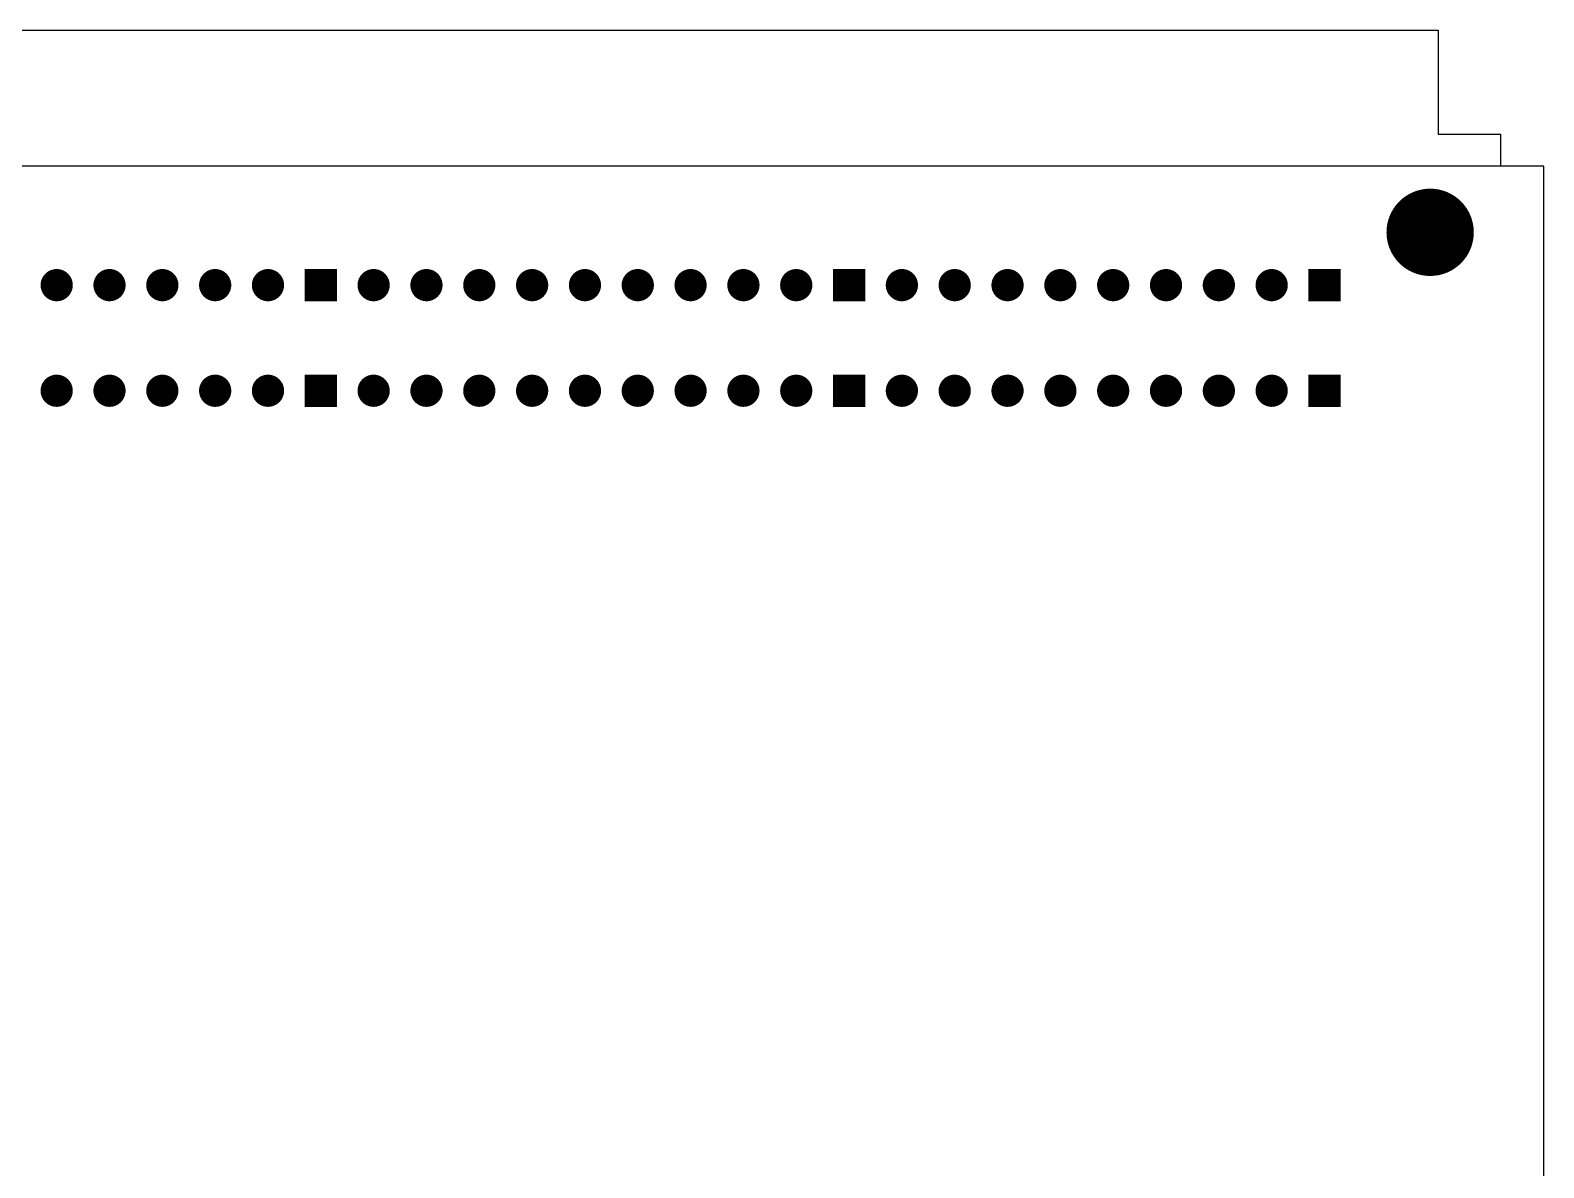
# Model space of a CAD drawing. Extents: x 51 to 816, y 111 to 274.
# Drawn here: x 725.4 to 816.4, y 192.9 to 261.3 of the extents above; entities that cross this region are included whole.
import ezdxf

# ---------------------------------------------------------------- set-up
doc = ezdxf.new("R2010")
doc.units = 0
doc.header["$MEASUREMENT"] = 0
doc.layers.add('BOT_SILK', color=7, linetype='Continuous')
doc.layers.add('TOP', color=7, linetype='Continuous')

msp = doc.modelspace()

# ---------------------------------------------------------------- linework, layer by layer
at = {"layer": 'BOT_SILK'}
msp.add_lwpolyline([(816.35, 253.0715), (525.2025, 253.0715), (525.2025, 124.484), (816.35, 124.484)], close=True, dxfattribs=at)
at = {"layer": 'BOT_SILK', "const_width": 0.25}
for points in [[(812.0238, 249.1028, -1), (807.0238, 249.1028, -1)], [(727.8175, 245.9278, -1), (726.13, 245.9278, -1)], [(730.9925, 245.9278, -1), (729.305, 245.9278, -1)], [(734.1675, 245.9278, -1), (732.48, 245.9278, -1)], [(737.3425, 245.9278, -1), (735.655, 245.9278, -1)], [(740.5175, 245.9278, -1), (738.83, 245.9278, -1)], [(746.8675, 245.9278, -1), (745.18, 245.9278, -1)], [(750.0425, 245.9278, -1), (748.355, 245.9278, -1)], [(753.2175, 245.9278, -1), (751.53, 245.9278, -1)], [(756.3925, 245.9278, -1), (754.705, 245.9278, -1)], [(759.5675, 245.9278, -1), (757.88, 245.9278, -1)], [(762.7425, 245.9278, -1), (761.055, 245.9278, -1)], [(765.9175, 245.9278, -1), (764.23, 245.9278, -1)], [(769.0925, 245.9278, -1), (767.405, 245.9278, -1)], [(772.2675, 245.9278, -1), (770.58, 245.9278, -1)], [(778.6175, 245.9278, -1), (776.93, 245.9278, -1)], [(781.7925, 245.9278, -1), (780.105, 245.9278, -1)], [(784.9675, 245.9278, -1), (783.28, 245.9278, -1)], [(788.1425, 245.9278, -1), (786.455, 245.9278, -1)], [(791.3175, 245.9278, -1), (789.63, 245.9278, -1)], [(794.4925, 245.9278, -1), (792.805, 245.9278, -1)], [(797.6675, 245.9278, -1), (795.98, 245.9278, -1)], [(800.8425, 245.9278, -1), (799.155, 245.9278, -1)], [(727.8175, 239.5778, -1), (726.13, 239.5778, -1)], [(730.9925, 239.5778, -1), (729.305, 239.5778, -1)], [(734.1675, 239.5778, -1), (732.48, 239.5778, -1)], [(737.3425, 239.5778, -1), (735.655, 239.5778, -1)], [(740.5175, 239.5778, -1), (738.83, 239.5778, -1)], [(746.8675, 239.5778, -1), (745.18, 239.5778, -1)], [(750.0425, 239.5778, -1), (748.355, 239.5778, -1)], [(753.2175, 239.5778, -1), (751.53, 239.5778, -1)], [(756.3925, 239.5778, -1), (754.705, 239.5778, -1)], [(759.5675, 239.5778, -1), (757.88, 239.5778, -1)], [(762.7425, 239.5778, -1), (761.055, 239.5778, -1)], [(765.9175, 239.5778, -1), (764.23, 239.5778, -1)], [(769.0925, 239.5778, -1), (767.405, 239.5778, -1)], [(772.2675, 239.5778, -1), (770.58, 239.5778, -1)], [(778.6175, 239.5778, -1), (776.93, 239.5778, -1)], [(781.7925, 239.5778, -1), (780.105, 239.5778, -1)], [(784.9675, 239.5778, -1), (783.28, 239.5778, -1)], [(788.1425, 239.5778, -1), (786.455, 239.5778, -1)], [(791.3175, 239.5778, -1), (789.63, 239.5778, -1)], [(794.4925, 239.5778, -1), (792.805, 239.5778, -1)], [(797.6675, 239.5778, -1), (795.98, 239.5778, -1)], [(800.8425, 239.5778, -1), (799.155, 239.5778, -1)]]:
    msp.add_lwpolyline(points, format="xyb", close=True, dxfattribs=at)
for points in [[(807.9438, 251.039), (807.9438, 247.1665)], [(808.1938, 251.219), (808.1938, 246.9865)], [(808.4438, 251.3565), (808.4438, 246.849)], [(808.6938, 251.4603), (808.6938, 246.7453)], [(808.9438, 251.534), (808.9438, 246.6715)], [(809.1938, 251.5803), (809.1938, 246.6253)], [(809.4438, 251.6003), (809.4438, 246.6053)], [(809.6938, 251.5965), (809.6938, 246.609)], [(809.9438, 251.5665), (809.9438, 246.639)], [(810.1938, 251.5103), (810.1938, 246.6953)], [(810.4438, 251.4265), (810.4438, 246.779)], [(810.6938, 251.3115), (810.6938, 246.894)], [(810.9438, 251.1603), (810.9438, 247.0453)], [(811.1938, 250.9628), (811.1938, 247.2428)], [(807.4438, 250.489), (807.4438, 247.7165)], [(807.6938, 250.8053), (807.6938, 247.4003)], [(811.4438, 250.7028), (811.4438, 247.5028)], [(811.6938, 250.344), (811.6938, 247.8615)], [(807.1938, 250.0078), (807.1938, 248.1978)], [(811.9438, 249.729), (811.9438, 248.4765)], [(726.4438, 246.584), (726.4438, 245.2715)], [(726.6938, 246.7228), (726.6938, 245.1328)], [(726.9438, 246.7703), (726.9438, 245.0853)], [(727.1938, 246.7415), (727.1938, 245.114)], [(727.4438, 246.6278), (727.4438, 245.2278)], [(729.4438, 246.3903), (729.4438, 245.4653)], [(729.6938, 246.6378), (729.6938, 245.2178)], [(729.9438, 246.7453), (729.9438, 245.1103)], [(730.1938, 246.7703), (730.1938, 245.0853)], [(730.4438, 246.7178), (730.4438, 245.1378)], [(730.6938, 246.5715), (730.6938, 245.284)], [(732.6938, 246.489), (732.6938, 245.3665)], [(732.9438, 246.6803), (732.9438, 245.1753)], [(733.1938, 246.7603), (733.1938, 245.0953)], [(733.4438, 246.7628), (733.4438, 245.0928)], [(733.6938, 246.6853), (733.6938, 245.1703)], [(733.9438, 246.499), (733.9438, 245.3565)], [(735.9438, 246.5628), (735.9438, 245.2928)], [(736.1938, 246.714), (736.1938, 245.1415)], [(736.4438, 246.769), (736.4438, 245.0865)], [(736.6938, 246.7478), (736.6938, 245.1078)], [(736.9438, 246.644), (736.9438, 245.2115)], [(737.1938, 246.4053), (737.1938, 245.4503)], [(739.1938, 246.6215), (739.1938, 245.234)], [(739.4438, 246.739), (739.4438, 245.1165)], [(739.6938, 246.7703), (739.6938, 245.0853)], [(739.9438, 246.7265), (739.9438, 245.129)], [(740.1938, 246.5915), (740.1938, 245.264)], [(742.1938, 246.7715), (742.1938, 245.084)], [(742.4438, 246.7715), (742.4438, 245.084)], [(742.6938, 246.7715), (742.6938, 245.084)], [(742.9438, 246.7715), (742.9438, 245.084)], [(743.1938, 246.7715), (743.1938, 245.084)], [(743.4438, 246.7715), (743.4438, 245.084)], [(745.4438, 246.5403), (745.4438, 245.3153)], [(745.6938, 246.704), (745.6938, 245.1515)], [(745.9438, 246.7665), (745.9438, 245.089)], [(746.1938, 246.754), (746.1938, 245.1015)], [(746.4438, 246.659), (746.4438, 245.1965)], [(746.6938, 246.4403), (746.6938, 245.4153)], [(748.6938, 246.6028), (748.6938, 245.2528)], [(748.9438, 246.7315), (748.9438, 245.124)], [(749.1938, 246.7703), (749.1938, 245.0853)], [(749.4438, 246.734), (749.4438, 245.1215)], [(749.6938, 246.6103), (749.6938, 245.2453)], [(751.6938, 246.4265), (751.6938, 245.429)], [(751.9438, 246.6528), (751.9438, 245.2028)], [(752.1938, 246.7515), (752.1938, 245.104)], [(752.4438, 246.7678), (752.4438, 245.0878)], [(752.6938, 246.7078), (752.6938, 245.1478)], [(752.9438, 246.549), (752.9438, 245.3065)], [(754.9438, 246.5153), (754.9438, 245.3403)], [(755.1938, 246.6928), (755.1938, 245.1628)], [(755.4438, 246.764), (755.4438, 245.0915)], [(755.6938, 246.7578), (755.6938, 245.0978)], [(755.9438, 246.6728), (755.9438, 245.1828)], [(756.1938, 246.4715), (756.1938, 245.384)], [(758.1938, 246.584), (758.1938, 245.2715)], [(758.4438, 246.7228), (758.4438, 245.1328)], [(758.6938, 246.7703), (758.6938, 245.0853)], [(758.9438, 246.7415), (758.9438, 245.114)], [(759.1938, 246.6278), (759.1938, 245.2278)], [(761.1938, 246.3903), (761.1938, 245.4653)], [(761.4438, 246.6378), (761.4438, 245.2178)], [(761.6938, 246.7453), (761.6938, 245.1103)], [(761.9438, 246.7703), (761.9438, 245.0853)], [(762.1938, 246.7178), (762.1938, 245.1378)], [(762.4438, 246.5715), (762.4438, 245.284)], [(764.4438, 246.489), (764.4438, 245.3665)], [(764.6938, 246.6803), (764.6938, 245.1753)], [(764.9438, 246.7603), (764.9438, 245.0953)], [(765.1938, 246.7628), (765.1938, 245.0928)], [(765.4438, 246.6853), (765.4438, 245.1703)], [(765.6938, 246.499), (765.6938, 245.3565)], [(767.6938, 246.5628), (767.6938, 245.2928)], [(767.9438, 246.714), (767.9438, 245.1415)], [(768.1938, 246.769), (768.1938, 245.0865)], [(768.4438, 246.7478), (768.4438, 245.1078)], [(768.6938, 246.644), (768.6938, 245.2115)], [(768.9438, 246.4053), (768.9438, 245.4503)], [(770.9438, 246.6215), (770.9438, 245.234)], [(771.1938, 246.739), (771.1938, 245.1165)], [(771.4438, 246.7703), (771.4438, 245.0853)], [(771.6938, 246.7265), (771.6938, 245.129)], [(771.9438, 246.5915), (771.9438, 245.264)], [(773.9438, 246.7715), (773.9438, 245.084)], [(774.1938, 246.7715), (774.1938, 245.084)], [(774.4438, 246.7715), (774.4438, 245.084)], [(774.6938, 246.7715), (774.6938, 245.084)], [(774.9438, 246.7715), (774.9438, 245.084)], [(775.1938, 246.7715), (775.1938, 245.084)], [(777.1938, 246.5403), (777.1938, 245.3153)], [(777.4438, 246.704), (777.4438, 245.1515)], [(777.6938, 246.7665), (777.6938, 245.089)], [(777.9438, 246.754), (777.9438, 245.1015)], [(778.1938, 246.659), (778.1938, 245.1965)], [(778.4438, 246.4403), (778.4438, 245.4153)], [(780.4438, 246.6028), (780.4438, 245.2528)], [(780.6938, 246.7315), (780.6938, 245.124)], [(780.9438, 246.7703), (780.9438, 245.0853)], [(781.1938, 246.734), (781.1938, 245.1215)], [(781.4438, 246.6103), (781.4438, 245.2453)], [(783.4438, 246.4265), (783.4438, 245.429)], [(783.6938, 246.6528), (783.6938, 245.2028)], [(783.9438, 246.7515), (783.9438, 245.104)], [(784.1938, 246.7678), (784.1938, 245.0878)], [(784.4438, 246.7078), (784.4438, 245.1478)], [(784.6938, 246.549), (784.6938, 245.3065)], [(786.6938, 246.5153), (786.6938, 245.3403)], [(786.9438, 246.6928), (786.9438, 245.1628)], [(787.1938, 246.764), (787.1938, 245.0915)], [(787.4438, 246.7578), (787.4438, 245.0978)], [(787.6938, 246.6728), (787.6938, 245.1828)], [(787.9438, 246.4715), (787.9438, 245.384)], [(789.9438, 246.584), (789.9438, 245.2715)], [(790.1938, 246.7228), (790.1938, 245.1328)], [(790.4438, 246.7703), (790.4438, 245.0853)], [(790.6938, 246.7415), (790.6938, 245.114)], [(790.9438, 246.6278), (790.9438, 245.2278)], [(792.9438, 246.3903), (792.9438, 245.4653)], [(793.1938, 246.6378), (793.1938, 245.2178)], [(793.4438, 246.7453), (793.4438, 245.1103)], [(793.6938, 246.7703), (793.6938, 245.0853)], [(793.9438, 246.7178), (793.9438, 245.1378)], [(794.1938, 246.5715), (794.1938, 245.284)], [(796.1938, 246.489), (796.1938, 245.3665)], [(796.4438, 246.6803), (796.4438, 245.1753)], [(796.6938, 246.7603), (796.6938, 245.0953)], [(796.9438, 246.7628), (796.9438, 245.0928)], [(797.1938, 246.6853), (797.1938, 245.1703)], [(797.4438, 246.499), (797.4438, 245.3565)], [(799.4438, 246.5628), (799.4438, 245.2928)], [(799.6938, 246.714), (799.6938, 245.1415)], [(799.9438, 246.769), (799.9438, 245.0865)], [(800.1938, 246.7478), (800.1938, 245.1078)], [(800.4438, 246.644), (800.4438, 245.2115)], [(800.6938, 246.4053), (800.6938, 245.4503)], [(802.4438, 246.7715), (802.4438, 245.084)], [(802.6938, 246.7715), (802.6938, 245.084)], [(802.9438, 246.7715), (802.9438, 245.084)], [(803.1938, 246.7715), (803.1938, 245.084)], [(803.4438, 246.7715), (803.4438, 245.084)], [(803.6938, 246.7715), (803.6938, 245.084)], [(803.9438, 246.7715), (803.9438, 245.084)], [(726.1938, 246.249), (726.1938, 245.6065)], [(727.6938, 246.3665), (727.6938, 245.489)], [(730.9438, 246.2103), (730.9438, 245.6453)], [(735.6938, 246.1803), (735.6938, 245.6753)], [(738.9438, 246.3503), (738.9438, 245.5053)], [(740.4438, 246.2715), (740.4438, 245.584)], [(745.1938, 246.079), (745.1938, 245.7765)], [(748.4438, 246.304), (748.4438, 245.5515)], [(749.9438, 246.3228), (749.9438, 245.5328)], [(753.1938, 246.1265), (753.1938, 245.729)], [(757.9438, 246.249), (757.9438, 245.6065)], [(759.4438, 246.3665), (759.4438, 245.489)], [(762.6938, 246.2103), (762.6938, 245.6453)], [(767.4438, 246.1803), (767.4438, 245.6753)], [(770.6938, 246.3503), (770.6938, 245.5053)], [(772.1938, 246.2715), (772.1938, 245.584)], [(776.9438, 246.079), (776.9438, 245.7765)], [(780.1938, 246.304), (780.1938, 245.5515)], [(781.6938, 246.3228), (781.6938, 245.5328)], [(784.9438, 246.1265), (784.9438, 245.729)], [(789.6938, 246.249), (789.6938, 245.6065)], [(791.1938, 246.3665), (791.1938, 245.489)], [(794.4438, 246.2103), (794.4438, 245.6453)], [(799.1938, 246.1803), (799.1938, 245.6753)], [(726.4438, 240.234), (726.4438, 238.9215)], [(726.6938, 240.3728), (726.6938, 238.7828)], [(726.9438, 240.4203), (726.9438, 238.7353)], [(727.1938, 240.3915), (727.1938, 238.764)], [(727.4438, 240.2778), (727.4438, 238.8778)], [(729.4438, 240.0403), (729.4438, 239.1153)], [(729.6938, 240.2878), (729.6938, 238.8678)], [(729.9438, 240.3953), (729.9438, 238.7603)], [(730.1938, 240.4203), (730.1938, 238.7353)], [(730.4438, 240.3678), (730.4438, 238.7878)], [(730.6938, 240.2215), (730.6938, 238.934)], [(732.6938, 240.139), (732.6938, 239.0165)], [(732.9438, 240.3303), (732.9438, 238.8253)], [(733.1938, 240.4103), (733.1938, 238.7453)], [(733.4438, 240.4128), (733.4438, 238.7428)], [(733.6938, 240.3353), (733.6938, 238.8203)], [(733.9438, 240.149), (733.9438, 239.0065)], [(735.9438, 240.2128), (735.9438, 238.9428)], [(736.1938, 240.364), (736.1938, 238.7915)], [(736.4438, 240.419), (736.4438, 238.7365)], [(736.6938, 240.3978), (736.6938, 238.7578)], [(736.9438, 240.294), (736.9438, 238.8615)], [(737.1938, 240.0553), (737.1938, 239.1003)], [(739.1938, 240.2715), (739.1938, 238.884)], [(739.4438, 240.389), (739.4438, 238.7665)], [(739.6938, 240.4203), (739.6938, 238.7353)], [(739.9438, 240.3765), (739.9438, 238.779)], [(740.1938, 240.2415), (740.1938, 238.914)], [(742.1938, 240.4215), (742.1938, 238.734)], [(742.4438, 240.4215), (742.4438, 238.734)], [(742.6938, 240.4215), (742.6938, 238.734)], [(742.9438, 240.4215), (742.9438, 238.734)], [(743.1938, 240.4215), (743.1938, 238.734)], [(743.4438, 240.4215), (743.4438, 238.734)], [(745.4438, 240.1903), (745.4438, 238.9653)], [(745.6938, 240.354), (745.6938, 238.8015)], [(745.9438, 240.4165), (745.9438, 238.739)], [(746.1938, 240.404), (746.1938, 238.7515)], [(746.4438, 240.309), (746.4438, 238.8465)], [(746.6938, 240.0903), (746.6938, 239.0653)], [(748.6938, 240.2528), (748.6938, 238.9028)], [(748.9438, 240.3815), (748.9438, 238.774)], [(749.1938, 240.4203), (749.1938, 238.7353)], [(749.4438, 240.384), (749.4438, 238.7715)], [(749.6938, 240.2603), (749.6938, 238.8953)], [(751.6938, 240.0765), (751.6938, 239.079)], [(751.9438, 240.3028), (751.9438, 238.8528)], [(752.1938, 240.4015), (752.1938, 238.754)], [(752.4438, 240.4178), (752.4438, 238.7378)], [(752.6938, 240.3578), (752.6938, 238.7978)], [(752.9438, 240.199), (752.9438, 238.9565)], [(754.9438, 240.1653), (754.9438, 238.9903)], [(755.1938, 240.3428), (755.1938, 238.8128)], [(755.4438, 240.414), (755.4438, 238.7415)], [(755.6938, 240.4078), (755.6938, 238.7478)], [(755.9438, 240.3228), (755.9438, 238.8328)], [(756.1938, 240.1215), (756.1938, 239.034)], [(758.1938, 240.234), (758.1938, 238.9215)], [(758.4438, 240.3728), (758.4438, 238.7828)], [(758.6938, 240.4203), (758.6938, 238.7353)], [(758.9438, 240.3915), (758.9438, 238.764)], [(759.1938, 240.2778), (759.1938, 238.8778)], [(761.1938, 240.0403), (761.1938, 239.1153)], [(761.4438, 240.2878), (761.4438, 238.8678)], [(761.6938, 240.3953), (761.6938, 238.7603)], [(761.9438, 240.4203), (761.9438, 238.7353)], [(762.1938, 240.3678), (762.1938, 238.7878)], [(762.4438, 240.2215), (762.4438, 238.934)], [(764.4438, 240.139), (764.4438, 239.0165)], [(764.6938, 240.3303), (764.6938, 238.8253)], [(764.9438, 240.4103), (764.9438, 238.7453)], [(765.1938, 240.4128), (765.1938, 238.7428)], [(765.4438, 240.3353), (765.4438, 238.8203)], [(765.6938, 240.149), (765.6938, 239.0065)], [(767.6938, 240.2128), (767.6938, 238.9428)], [(767.9438, 240.364), (767.9438, 238.7915)], [(768.1938, 240.419), (768.1938, 238.7365)], [(768.4438, 240.3978), (768.4438, 238.7578)], [(768.6938, 240.294), (768.6938, 238.8615)], [(768.9438, 240.0553), (768.9438, 239.1003)], [(770.9438, 240.2715), (770.9438, 238.884)], [(771.1938, 240.389), (771.1938, 238.7665)], [(771.4438, 240.4203), (771.4438, 238.7353)], [(771.6938, 240.3765), (771.6938, 238.779)], [(771.9438, 240.2415), (771.9438, 238.914)], [(773.9438, 240.4215), (773.9438, 238.734)], [(774.1938, 240.4215), (774.1938, 238.734)], [(774.4438, 240.4215), (774.4438, 238.734)], [(774.6938, 240.4215), (774.6938, 238.734)], [(774.9438, 240.4215), (774.9438, 238.734)], [(775.1938, 240.4215), (775.1938, 238.734)], [(777.1938, 240.1903), (777.1938, 238.9653)], [(777.4438, 240.354), (777.4438, 238.8015)], [(777.6938, 240.4165), (777.6938, 238.739)], [(777.9438, 240.404), (777.9438, 238.7515)], [(778.1938, 240.309), (778.1938, 238.8465)], [(778.4438, 240.0903), (778.4438, 239.0653)], [(780.4438, 240.2528), (780.4438, 238.9028)], [(780.6938, 240.3815), (780.6938, 238.774)], [(780.9438, 240.4203), (780.9438, 238.7353)], [(781.1938, 240.384), (781.1938, 238.7715)], [(781.4438, 240.2603), (781.4438, 238.8953)], [(783.4438, 240.0765), (783.4438, 239.079)], [(783.6938, 240.3028), (783.6938, 238.8528)], [(783.9438, 240.4015), (783.9438, 238.754)], [(784.1938, 240.4178), (784.1938, 238.7378)], [(784.4438, 240.3578), (784.4438, 238.7978)], [(784.6938, 240.199), (784.6938, 238.9565)], [(786.6938, 240.1653), (786.6938, 238.9903)], [(786.9438, 240.3428), (786.9438, 238.8128)], [(787.1938, 240.414), (787.1938, 238.7415)], [(787.4438, 240.4078), (787.4438, 238.7478)], [(787.6938, 240.3228), (787.6938, 238.8328)], [(787.9438, 240.1215), (787.9438, 239.034)], [(789.9438, 240.234), (789.9438, 238.9215)], [(790.1938, 240.3728), (790.1938, 238.7828)], [(790.4438, 240.4203), (790.4438, 238.7353)], [(790.6938, 240.3915), (790.6938, 238.764)], [(790.9438, 240.2778), (790.9438, 238.8778)], [(792.9438, 240.0403), (792.9438, 239.1153)], [(793.1938, 240.2878), (793.1938, 238.8678)], [(793.4438, 240.3953), (793.4438, 238.7603)], [(793.6938, 240.4203), (793.6938, 238.7353)], [(793.9438, 240.3678), (793.9438, 238.7878)], [(794.1938, 240.2215), (794.1938, 238.934)], [(796.1938, 240.139), (796.1938, 239.0165)], [(796.4438, 240.3303), (796.4438, 238.8253)], [(796.6938, 240.4103), (796.6938, 238.7453)], [(796.9438, 240.4128), (796.9438, 238.7428)], [(797.1938, 240.3353), (797.1938, 238.8203)], [(797.4438, 240.149), (797.4438, 239.0065)], [(799.4438, 240.2128), (799.4438, 238.9428)], [(799.6938, 240.364), (799.6938, 238.7915)], [(799.9438, 240.419), (799.9438, 238.7365)], [(800.1938, 240.3978), (800.1938, 238.7578)], [(800.4438, 240.294), (800.4438, 238.8615)], [(800.6938, 240.0553), (800.6938, 239.1003)], [(802.4438, 240.4215), (802.4438, 238.734)], [(802.6938, 240.4215), (802.6938, 238.734)], [(802.9438, 240.4215), (802.9438, 238.734)], [(803.1938, 240.4215), (803.1938, 238.734)], [(803.4438, 240.4215), (803.4438, 238.734)], [(803.6938, 240.4215), (803.6938, 238.734)], [(803.9438, 240.4215), (803.9438, 238.734)], [(726.1938, 239.899), (726.1938, 239.2565)], [(727.6938, 240.0165), (727.6938, 239.139)], [(730.9438, 239.8603), (730.9438, 239.2953)], [(735.6938, 239.8303), (735.6938, 239.3253)], [(738.9438, 240.0003), (738.9438, 239.1553)], [(740.4438, 239.9215), (740.4438, 239.234)], [(745.1938, 239.729), (745.1938, 239.4265)], [(748.4438, 239.954), (748.4438, 239.2015)], [(749.9438, 239.9728), (749.9438, 239.1828)], [(753.1938, 239.7765), (753.1938, 239.379)], [(757.9438, 239.899), (757.9438, 239.2565)], [(759.4438, 240.0165), (759.4438, 239.139)], [(762.6938, 239.8603), (762.6938, 239.2953)], [(767.4438, 239.8303), (767.4438, 239.3253)], [(770.6938, 240.0003), (770.6938, 239.1553)], [(772.1938, 239.9215), (772.1938, 239.234)], [(776.9438, 239.729), (776.9438, 239.4265)], [(780.1938, 239.954), (780.1938, 239.2015)], [(781.6938, 239.9728), (781.6938, 239.1828)], [(784.9438, 239.7765), (784.9438, 239.379)], [(789.6938, 239.899), (789.6938, 239.2565)], [(791.1938, 240.0165), (791.1938, 239.139)], [(794.4438, 239.8603), (794.4438, 239.2953)], [(799.1938, 239.8303), (799.1938, 239.3253)]]:
    msp.add_lwpolyline(points, dxfattribs=at)
for points in [[(743.6925, 246.7715), (742.005, 246.7715), (742.005, 245.084), (743.6925, 245.084)], [(775.4425, 246.7715), (773.755, 246.7715), (773.755, 245.084), (775.4425, 245.084)], [(804.0175, 246.7715), (802.33, 246.7715), (802.33, 245.084), (804.0175, 245.084)], [(743.6925, 240.4215), (742.005, 240.4215), (742.005, 238.734), (743.6925, 238.734)], [(775.4425, 240.4215), (773.755, 240.4215), (773.755, 238.734), (775.4425, 238.734)], [(804.0175, 240.4215), (802.33, 240.4215), (802.33, 238.734), (804.0175, 238.734)]]:
    msp.add_lwpolyline(points, close=True, dxfattribs=at)
at = {"layer": 'TOP'}
msp.add_lwpolyline([(695, 253.0715), (695, 255), (698.75, 255), (698.75, 261.25), (703.75, 261.25), (810, 261.25), (810, 255), (813.75, 255), (813.75, 253.0715)], dxfattribs=at)

doc.saveas('drawing.dxf')
